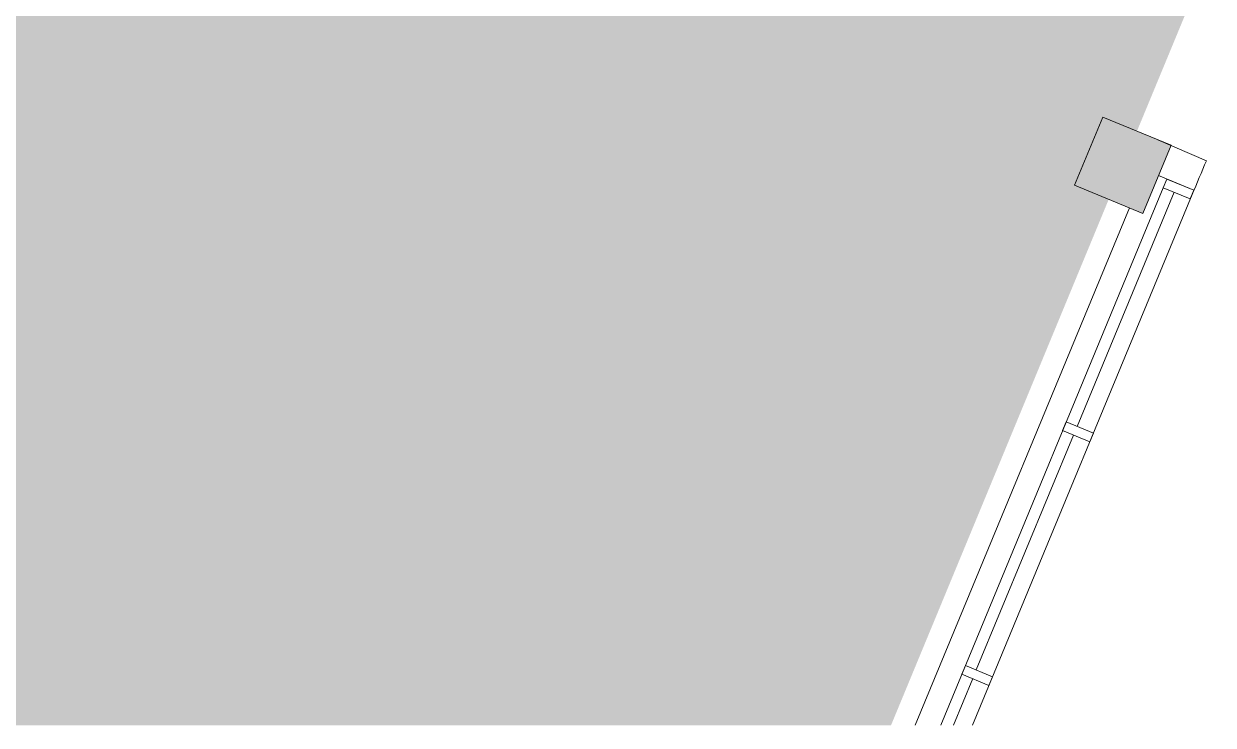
# Model space of a CAD drawing. Header units: inches. Extents: x 488 to 2071, y 800 to 2512.
# Drawn here: x 1230.8 to 1483.6, y 799.9 to 949 of the extents above; entities that cross this region are included whole.
import ezdxf

# ---------------------------------------------------------------- set-up
doc = ezdxf.new("R2010")
doc.units = ezdxf.units.IN
doc.header["$MEASUREMENT"] = 0
for name, color, linetype, lineweight in [('A-DETL-GENF', 92, 'Continuous', 9), ('A-Flor-Shel-Tptn', 8, 'Continuous', 9), ('A-Glaz-Shel', 8, 'Continuous', 9), ('A-Glaz-Shel-Sill', 8, 'Continuous', 9), ('S-Cols', 8, 'Continuous', 9), ('S-Cols-Fill', 8, 'Continuous', 9)]:
    doc.layers.add(name, color=color, linetype=linetype, lineweight=lineweight)

# ---------------------------------------------------------------- blocks, each defined once
blk = doc.blocks.new('Revit Link EDITED_dwg_MUL1-V1-Level 1 POWER')
at = {"layer": 'A-Glaz-Shel', "color": 7, "flags": 128}
blk.add_lwpolyline([(-1, 0), (-1, 6.25), (1, 6.25), (1, 0)], close=True, dxfattribs=at)
blk = doc.blocks.new('Revit Link EDITED_dwg_MUL6-5488115-Level 1 POWER')
at = {"layer": 'A-Glaz-Shel', "color": 7, "flags": 128}
for points in [[(223, 0), (223, 6.25), (225, 6.25), (225, 0)], [(279, 0), (279, 6.25), (281, 6.25), (281, 0)]]:
    blk.add_lwpolyline(points, close=True, dxfattribs=at)
blk = doc.blocks.new('Revit Link EDITED_dwg-5488103-Level 1 POWER')
at = {"layer": 'S-Cols-Fill'}
blk.add_hatch(color=7, dxfattribs=at).paths.add_polyline_path([(1468.68, 908.67), (1474.69, 923.16), (1460.19, 929.16), (1454.19, 914.67), (1461.44, 911.67)], flags=0)
at = {"layer": 'A-Glaz-Shel', "color": 7}
for p, q in [((1473.01, 914.14), (1425.71, 799.94)), ((1475.32, 913.18), (1454.71, 863.41)), ((1453.94, 861.57), (1433.28, 811.68)), ((1432.51, 809.83), (1428.41, 799.94))]:
    blk.add_line(p, q, dxfattribs=at)
at = {"layer": 'A-Glaz-Shel-Sill', "color": 7}
for p, q in [((1471.88, 924.32), (1482.21, 919.86)), ((1472.02, 916.71), (1479.55, 913.59)), ((1479.17, 912.67), (1432.47, 799.94)), ((1465.83, 909.85), (1420.3, 799.94))]:
    blk.add_line(p, q, dxfattribs=at)
blk.add_arc((1955.43, 715.4), 515.5, 156.6322, 157.5, dxfattribs=at)
at = {"layer": 'S-Cols', "color": 7, "flags": 128}
blk.add_lwpolyline([(1468.68, 908.67), (1474.69, 923.16), (1460.19, 929.16), (1454.19, 914.67)], close=True, dxfattribs=at)
at = {"extrusion": (0, 0, -1), "zscale": -1, "rotation": 112.5000000000203}
for name, p in [('Revit Link EDITED_dwg_MUL1-V1-Level 1 POWER', (-1473.39, 915.06)), ('Revit Link EDITED_dwg_MUL6-5488115-Level 1 POWER', (-1344.86, 604.76))]:
    blk.add_blockref(name, p, dxfattribs=at)

msp = doc.modelspace()

# ---------------------------------------------------------------- hatches: boundary and pattern name
at = {"layer": 'A-DETL-GENF'}
h = msp.add_hatch(color=9, dxfattribs=at)
h.paths.add_polyline_path([(1231.21, 799.94), (1415.16, 799.94), (1461.44, 911.67), (1454.19, 914.67), (1460.19, 929.16), (1467.44, 926.16), (1483.65, 965.29), (1375.23, 1012.17), (1376.16, 1014.32), (1339.44, 1030.19), (1338.51, 1028.04), (1114.81, 1124.75), (1093.18, 1072.51), (1093.12, 1072.51), (1093.09, 1072.46), (997, 1112.26), (954.85, 1010.5), (954.06, 1010.84), (953.51, 1009.5), (920.23, 1023.28), (831.49, 809.04), (756.81, 839.97), (759.15, 845.61), (547.33, 933.35), (585.4, 1025.28), (752.68, 955.99), (848.55, 1187.43), (864.26, 1180.91), (870.06, 1194.9), (874.34, 1193.12), (905.88, 1265.96), (939.16, 1252.24), (939.58, 1253.23), (905.48, 1267.36), (888.45, 1226.24), (883.83, 1228.16), (902.78, 1273.89), (941.49, 1257.87), (943.66, 1263.09), (943.83, 1263.02), (958.13, 1296.06), (957.43, 1296.35), (996.19, 1389.93), (798.83, 1471.68), (838.32, 1567.02), (675.55, 1959.92), (630.52, 1928.39), (509.26, 1978.61), (488.05, 1927.42), (488.05, 799.94), (962.16, 799.94)], flags=0)
h.paths.add_polyline_path([(776.32, 846.05), (776.32, 846.05), (774.9, 846.64)], flags=0)
h.paths.add_polyline_path([(771.7, 847.96), (773.87, 853.2), (778.49, 851.28), (792.27, 884.54), (787.64, 886.46), (791.76, 896.39), (782.02, 900.42), (885.31, 1149.79), (845.1, 1166.44), (737.24, 906.04), (608.76, 959.26), (610.61, 963.74), (734.62, 912.38), (750.86, 951.6), (588.29, 1018.94), (553.94, 936.02), (761.06, 850.23), (761.82, 852.06), (771.32, 848.12)], flags=0)
h.paths.add_polyline_path([(793.67, 901.01), (895.06, 1145.78), (889.96, 1147.88), (788.57, 903.12), (792.27, 901.59)], flags=0)
h.paths.add_polyline_path([(1208.68, 1017.04), (1194.19, 1023.04), (1200.19, 1037.54), (1214.69, 1031.54), (1213.24, 1028.04)], flags=0)
h.paths.add_polyline_path([(1090.45, 1079.14), (1112.07, 1131.34), (1230.33, 1082.36), (1281.61, 1206.16), (1128.37, 1269.63), (1102.35, 1206.86), (1094.97, 1209.92), (1123.94, 1280.18), (1040.89, 1314.58), (990.18, 1192.17), (1069.67, 1159.21), (1060.48, 1137.02), (1055.86, 1138.93), (1063.1, 1156.5), (988.25, 1187.5), (980.98, 1169.95), (980.1, 1170.31), (966.38, 1137.03), (967.2, 1136.69), (964.91, 1131.14), (1039.78, 1100.13), (1042.08, 1105.67), (1046.7, 1103.76), (1044.4, 1098.22), (1088.56, 1079.93)], flags=0)
h.paths.add_polyline_path([(887.16, 1154.26), (891.3, 1164.3), (851.25, 1180.89), (847.09, 1170.85), (885.31, 1155.02)], flags=0)
h.paths.add_polyline_path([(904.36, 1164.29), (905.85, 1167.9), (870.61, 1183.16), (868.88, 1179), (904.34, 1164.3)], flags=0)
h.paths.add_polyline_path([(1283.14, 1209.85), (1287.81, 1221.14), (1134.66, 1284.58), (1129.99, 1273.29), (1281.61, 1210.49)], flags=0)
h.paths.add_polyline_path([(1289.34, 1224.83), (1290.07, 1226.59), (1331.78, 1327.29), (1322.58, 1336.49), (1309.06, 1349.25), (1221.09, 1385.7), (1246.73, 1447.6), (1198.68, 1467.46), (1196.39, 1461.95), (1191.73, 1463.89), (1193.99, 1469.44), (1118.06, 1500.89), (1115.77, 1495.35), (1114.37, 1495.93), (1100.65, 1462.65), (1101.99, 1462.09), (1095.1, 1445.46), (1171.08, 1414.03), (1177.95, 1430.63), (1182.62, 1428.69), (1173.78, 1407.4), (1093.17, 1440.79), (1042.46, 1318.38), (1081.48, 1302.23), (1125.55, 1284.06), (1154.48, 1354.23), (1162.11, 1351.08), (1136.1, 1288.31), (1287.81, 1225.47)], flags=0)
h.paths.add_polyline_path([(589.16, 1272.98), (574.66, 1278.98), (580.66, 1293.48), (595.16, 1287.48)], flags=0)
h.paths.add_polyline_path([(1338.28, 1342.98), (1375.21, 1432.15), (1292.74, 1466.31), (1291.68, 1465.88), (1291.54, 1466.2), (1289.55, 1465.37), (1287.64, 1469.99), (1294.3, 1472.75), (1263.3, 1547.54), (1207.64, 1524.53), (1195.14, 1554.67), (1168.82, 1543.77), (1168.46, 1544.64), (1135.2, 1530.87), (1135.56, 1529.99), (1128.98, 1527.25), (1120, 1505.56), (1246.75, 1453.06), (1254.38, 1456.21), (1256.29, 1451.59), (1254.59, 1450.89), (1254.72, 1450.57), (1253.1, 1449.9), (1234.13, 1404.09), (1257.45, 1394.41), (1250.97, 1378.72), (1331.47, 1345.38), (1333.68, 1347.58), (1338.22, 1343.04)], flags=0)
h.paths.add_polyline_path([(1246.34, 1380.64), (1250.93, 1391.72), (1232.21, 1399.47), (1227.64, 1388.39), (1238.78, 1383.77)], flags=0)
h.paths.add_polyline_path([(717.73, 1583.41), (703.24, 1589.41), (709.24, 1603.9), (723.74, 1597.9)], flags=0)

# ---------------------------------------------------------------- block references
at = {"layer": 'A-Flor-Shel-Tptn', "color": 7}
msp.add_blockref('Revit Link EDITED_dwg-5488103-Level 1 POWER', (0, 0), dxfattribs=at)

doc.saveas('drawing.dxf')
